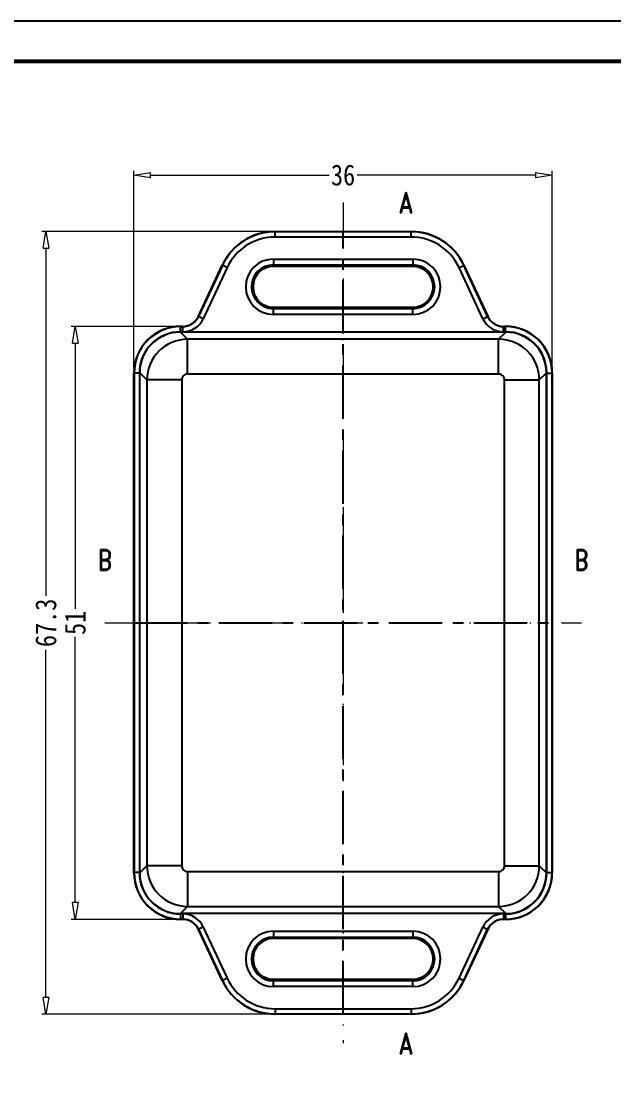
# Model space of a CAD drawing. Header units: millimetres. Extents: x -690 to 1788, y -2922 to -1928.
# Drawn here: x -647.3 to -596.3, y -2874.3 to -2782.8 of the extents above; entities that cross this region are included whole.
import ezdxf
from ezdxf.enums import TextEntityAlignment as Align

# ---------------------------------------------------------------- set-up
doc = ezdxf.new("R2010")
doc.units = ezdxf.units.MM
doc.linetypes.add('CENTER', pattern=[50.8, 31.75, -6.35, 6.35, -6.35])
doc.linetypes.add('DIVIDE', pattern=[31.75, 12.7, -6.35, 0, -6.35, 0, -6.35])
doc.layers.add('dim', color=3, linetype='Continuous', lineweight=9)
doc.layers.add('hatch', color=56, linetype='Continuous', lineweight=9)
doc.layers.add('from', color=7, linetype='Continuous')
doc.styles.add('FFS', font='', dxfattribs={"width": 0.85})
doc.styles.add('LongTou', font='romand.shx', dxfattribs={"width": 0.8, "bigfont": 'whgdtxt.shx'})
doc.styles.get('FFS').set_extended_font_data('FangSong_GB2312')
doc.dimstyles.new('YanXiu', dxfattribs={"dimtxt": 2.5, "dimasz": 2.2, "dimexe": 1, "dimexo": 0.6, "dimgap": 0.66, "dimtad": 0, "dimzin": 9, "dimdsep": 46, "dimtxsty": 'FFS', "dimblk": 'CLOSEDBLANK', "dimcen": 0, "dimclrd": 256, "dimclre": 131, "dimclrt": 42, "dimazin": 0, "dimtfac": 1, "dimtofl": 0, "dimtmove": 0, "dimatfit": 3, "dimldrblk": 'CLOSEDBLANK', "dimfxl": 1, "dimlwd": 5, "dimlwe": 5, "dimarcsym": 0})

# ---------------------------------------------------------------- blocks, each defined once
blk = doc.blocks.new('_ClosedBlank')
at = {"color": 0, "linetype": 'ByBlock', "lineweight": -2}
for p, q in [((-1, 0.167), (0, 0)), ((-1, 0.167), (-1, -0.167)), ((0, 0), (-1, -0.167))]:
    blk.add_line(p, q, dxfattribs=at)
blk = doc.blocks.new('*D23')
at = {"layer": 'Defpoints', "color": 0, "transparency": 16777216}
for p in [(-625.49, -2800.845, 0), (-645.194, -2868.145), (-625.49, -2868.145, 0)]:
    blk.add_point(p, dxfattribs=at)
at = {"layer": 'dim', "color": 131, "lineweight": 5, "transparency": 16777216}
for p, q in [((-625.85, -2800.845), (-645.554, -2800.845)), ((-625.85, -2868.145), (-645.554, -2868.145))]:
    blk.add_line(p, q, dxfattribs=at)
at = {"layer": 'dim', "lineweight": 5, "transparency": 16777216}
for p, q in [((-645.194, -2802.285), (-645.194, -2832.184)), ((-645.194, -2866.705), (-645.194, -2836.807))]:
    blk.add_line(p, q, dxfattribs=at)
at = {"layer": 'dim', "lineweight": 5, "transparency": 16777216, "xscale": 1.44, "yscale": 1.44, "zscale": 1.44}
for p, rotation in [((-645.194, -2800.845), 90), ((-645.194, -2868.145), 270)]:
    blk.add_blockref('_ClosedBlank', p, dxfattribs=dict(at, rotation=rotation))
at = {"layer": 'dim', "color": 42, "transparency": 16777216, "insert": (-645.194, -2834.495), "char_height": 1.8, "attachment_point": 5, "rotation": 90, "style": 'FFS'}
blk.add_mtext('67.3', dxfattribs=at)
blk = doc.blocks.new('*D24')
at = {"layer": 'Defpoints', "color": 0, "transparency": 16777216}
for p in [(-633.625, -2808.995, 0), (-642.674, -2859.995), (-633.625, -2859.995, 0)]:
    blk.add_point(p, dxfattribs=at)
at = {"layer": 'dim', "color": 131, "lineweight": 5, "transparency": 16777216}
for p, q in [((-633.985, -2808.995), (-643.034, -2808.995)), ((-633.985, -2859.995), (-643.034, -2859.995))]:
    blk.add_line(p, q, dxfattribs=at)
at = {"layer": 'dim', "lineweight": 5, "transparency": 16777216}
for p, q in [((-642.674, -2810.435), (-642.674, -2833.296)), ((-642.674, -2858.555), (-642.674, -2835.694))]:
    blk.add_line(p, q, dxfattribs=at)
at = {"layer": 'dim', "lineweight": 5, "transparency": 16777216, "xscale": 1.44, "yscale": 1.44, "zscale": 1.44}
for p, rotation in [((-642.674, -2808.995), 90), ((-642.674, -2859.995), 270)]:
    blk.add_blockref('_ClosedBlank', p, dxfattribs=dict(at, rotation=rotation))
at = {"layer": 'dim', "color": 42, "transparency": 16777216, "insert": (-642.674, -2834.495), "char_height": 1.8, "attachment_point": 5, "rotation": 90, "style": 'FFS'}
blk.add_mtext('51', dxfattribs=at)
blk = doc.blocks.new('*D31')
at = {"layer": 'Defpoints', "color": 0, "transparency": 16777216}
for p in [(-601.625, -2795.995), (-637.625, -2812.995, 0), (-601.625, -2812.995, 0)]:
    blk.add_point(p, dxfattribs=at)
at = {"layer": 'dim', "color": 131, "lineweight": 5, "transparency": 16777216}
for p, q in [((-637.625, -2812.635), (-637.625, -2795.635)), ((-601.625, -2812.635), (-601.625, -2795.635))]:
    blk.add_line(p, q, dxfattribs=at)
at = {"layer": 'dim', "lineweight": 5, "transparency": 16777216}
for p, q in [((-636.185, -2795.995), (-620.824, -2795.995)), ((-603.065, -2795.995), (-618.426, -2795.995))]:
    blk.add_line(p, q, dxfattribs=at)
at = {"layer": 'dim', "lineweight": 5, "transparency": 16777216, "xscale": 1.44, "yscale": 1.44, "zscale": 1.44, "rotation": 180}
blk.add_blockref('_ClosedBlank', (-637.625, -2795.995), dxfattribs=at)
at = {"layer": 'dim', "lineweight": 5, "transparency": 16777216, "xscale": 1.44, "yscale": 1.44, "zscale": 1.44}
blk.add_blockref('_ClosedBlank', (-601.625, -2795.995), dxfattribs=at)
at = {"layer": 'dim', "color": 42, "transparency": 16777216, "insert": (-619.625, -2795.995), "char_height": 1.8, "attachment_point": 5, "style": 'FFS'}
blk.add_mtext('36', dxfattribs=at)

msp = doc.modelspace()

# ---------------------------------------------------------------- linework, layer by layer
at = {"color": 7, "linetype": 'Continuous'}
for p, q in [((-625.49, -2800.845, 0), (-613.761, -2800.845, 0)), ((-625.49, -2800.845, 0), (-625.478, -2800.863, 0)), ((-625.479, -2801.313, 0), (-625.479, -2800.863, 0)), ((-613.772, -2800.863, 0), (-625.478, -2800.863, 0)), ((-613.772, -2800.863, 0), (-613.761, -2800.845, 0)), ((-613.772, -2801.313, 0), (-613.772, -2800.863, 0)), ((-613.772, -2801.313, 0), (-625.479, -2801.313, 0)), ((-632.072, -2808.129, 0), (-630.022, -2803.732, 0)), ((-630.01, -2803.75, 0), (-632.06, -2808.147, 0)), ((-630.022, -2803.732, 0), (-630.01, -2803.75, 0)), ((-629.602, -2803.94, 0), (-630.01, -2803.75, 0)), ((-625.625, -2803.213, 0), (-613.625, -2803.213, 0)), ((-625.625, -2803.213, 0), (-625.625, -2803.845, 0)), ((-625.625, -2803.713, 0), (-613.625, -2803.713, 0)), ((-613.625, -2803.845, 0), (-625.625, -2803.845, 0)), ((-613.625, -2803.213, 0), (-613.625, -2803.845, 0)), ((-609.648, -2803.94, 0), (-609.24, -2803.75, 0)), ((-609.24, -2803.75, 0), (-609.229, -2803.732, 0)), ((-607.19, -2808.147, 0), (-609.24, -2803.75, 0)), ((-609.229, -2803.732, 0), (-607.178, -2808.129, 0)), ((-629.602, -2803.94, 0), (-631.653, -2808.337, 0)), ((-607.598, -2808.337, 0), (-609.648, -2803.94, 0)), ((-625.625, -2807.345, 0), (-613.625, -2807.345, 0)), ((-625.625, -2807.977, 0), (-625.625, -2807.345, 0)), ((-613.625, -2807.478, 0), (-625.625, -2807.478, 0)), ((-613.625, -2807.977, 0), (-613.625, -2807.345, 0)), ((-632.06, -2808.147, 0), (-632.072, -2808.129, 0)), ((-631.653, -2808.337, 0), (-632.06, -2808.147, 0)), ((-613.625, -2807.977, 0), (-625.625, -2807.977, 0)), ((-607.598, -2808.337, 0), (-607.19, -2808.147, 0)), ((-607.19, -2808.147, 0), (-607.178, -2808.129, 0)), ((-633.625, -2808.995, 0), (-633.431, -2808.995, 0)), ((-633.607, -2809.013, 0), (-633.625, -2808.995, 0)), ((-633.42, -2809.013, 0), (-633.607, -2809.013, 0)), ((-633.607, -2809.463, 0), (-633.607, -2809.013, 0)), ((-633.42, -2809.013, 0), (-633.431, -2808.995, 0)), ((-633.42, -2809.463, 0), (-633.42, -2809.013, 0)), ((-605.83, -2809.013, 0), (-605.819, -2808.995, 0)), ((-605.643, -2809.013, 0), (-605.83, -2809.013, 0)), ((-605.83, -2809.463, 0), (-605.83, -2809.013, 0)), ((-605.819, -2808.995, 0), (-605.625, -2808.995, 0)), ((-605.625, -2808.995, 0), (-605.643, -2809.013, 0)), ((-605.643, -2809.463, 0), (-605.643, -2809.013, 0)), ((-605.622, -2809.495, 0), (-633.629, -2809.495, 0)), ((-633.011, -2810.112, 0), (-633.629, -2809.495, 0)), ((-633.42, -2809.463, 0), (-633.607, -2809.463, 0)), ((-633.012, -2813.109, 0), (-633.012, -2810.112, 0)), ((-606.239, -2810.112, 0), (-633.011, -2810.112, 0)), ((-606.239, -2810.112, 0), (-605.622, -2809.495, 0)), ((-606.239, -2813.109, 0), (-606.239, -2810.112, 0)), ((-605.643, -2809.463, 0), (-605.83, -2809.463, 0)), ((-637.625, -2855.995, 0), (-637.625, -2812.995, 0)), ((-637.607, -2813.013, 0), (-637.625, -2812.995, 0)), ((-637.157, -2813.013, 0), (-637.607, -2813.013, 0)), ((-637.607, -2813.013, 0), (-637.607, -2855.977, 0)), ((-637.157, -2813.013, 0), (-637.157, -2855.977, 0)), ((-637.125, -2855.998, 0), (-637.125, -2812.992, 0)), ((-636.508, -2813.609, 0), (-637.125, -2812.992, 0)), ((-602.742, -2813.609, 0), (-602.125, -2812.992, 0)), ((-602.125, -2855.998, 0), (-602.125, -2812.992, 0)), ((-602.093, -2813.013, 0), (-601.643, -2813.013, 0)), ((-602.093, -2855.977, 0), (-602.093, -2813.013, 0)), ((-601.625, -2812.995, 0), (-601.643, -2813.013, 0)), ((-601.643, -2855.977, 0), (-601.643, -2813.013, 0)), ((-601.625, -2812.995, 0), (-601.625, -2855.995, 0)), ((-633.511, -2813.609, 0), (-636.508, -2813.609, 0)), ((-636.508, -2813.609, 0), (-636.508, -2855.381, 0)), ((-633.511, -2813.609, 0), (-633.511, -2855.382, 0)), ((-606.239, -2813.109, 0), (-633.012, -2813.109, 0)), ((-605.739, -2813.609, 0), (-602.742, -2813.609, 0)), ((-605.739, -2855.382, 0), (-605.739, -2813.609, 0)), ((-602.742, -2855.381, 0), (-602.742, -2813.609, 0)), ((-637.625, -2855.995, 0), (-637.607, -2855.977, 0)), ((-637.157, -2855.977, 0), (-637.607, -2855.977, 0)), ((-636.508, -2855.381, 0), (-637.125, -2855.998, 0)), ((-633.511, -2855.382, 0), (-636.508, -2855.382, 0)), ((-633.012, -2855.881, 0), (-633.012, -2858.878, 0)), ((-633.012, -2855.881, 0), (-606.239, -2855.881, 0)), ((-606.239, -2855.881, 0), (-606.239, -2858.878, 0)), ((-605.739, -2855.382, 0), (-602.742, -2855.382, 0)), ((-602.742, -2855.381, 0), (-602.125, -2855.998, 0)), ((-602.093, -2855.977, 0), (-601.643, -2855.977, 0)), ((-601.643, -2855.977, 0), (-601.625, -2855.995, 0)), ((-633.011, -2858.878, 0), (-633.629, -2859.495, 0)), ((-605.622, -2859.495, 0), (-633.629, -2859.495, 0)), ((-633.607, -2859.527, 0), (-633.607, -2859.977, 0)), ((-633.607, -2859.527, 0), (-633.42, -2859.527, 0)), ((-633.42, -2859.527, 0), (-633.42, -2859.977, 0)), ((-633.011, -2858.878, 0), (-606.239, -2858.878, 0)), ((-606.239, -2858.878, 0), (-605.622, -2859.495, 0)), ((-605.83, -2859.527, 0), (-605.83, -2859.977, 0)), ((-605.83, -2859.527, 0), (-605.643, -2859.527, 0)), ((-605.643, -2859.527, 0), (-605.643, -2859.977, 0)), ((-633.625, -2859.995, 0), (-633.607, -2859.977, 0)), ((-633.431, -2859.995, 0), (-633.625, -2859.995, 0)), ((-633.607, -2859.977, 0), (-633.42, -2859.977, 0)), ((-633.42, -2859.977, 0), (-633.431, -2859.995, 0)), ((-605.83, -2859.977, 0), (-605.819, -2859.995, 0)), ((-605.83, -2859.977, 0), (-605.643, -2859.977, 0)), ((-605.625, -2859.995, 0), (-605.819, -2859.995, 0)), ((-605.643, -2859.977, 0), (-605.625, -2859.995, 0)), ((-632.06, -2860.843, 0), (-632.072, -2860.861, 0)), ((-630.021, -2865.258, 0), (-632.072, -2860.861, 0)), ((-631.653, -2860.653, 0), (-632.06, -2860.843, 0)), ((-632.06, -2860.843, 0), (-630.01, -2865.24, 0)), ((-631.653, -2860.653, 0), (-629.602, -2865.05, 0)), ((-625.625, -2861.013, 0), (-625.625, -2861.645, 0)), ((-625.625, -2861.013, 0), (-613.625, -2861.013, 0)), ((-625.625, -2861.513, 0), (-613.625, -2861.513, 0)), ((-613.625, -2861.013, 0), (-613.625, -2861.645, 0)), ((-609.648, -2865.05, 0), (-607.598, -2860.653, 0)), ((-609.24, -2865.24, 0), (-607.19, -2860.843, 0)), ((-607.178, -2860.861, 0), (-609.229, -2865.258, 0)), ((-607.598, -2860.653, 0), (-607.19, -2860.843, 0)), ((-607.19, -2860.843, 0), (-607.179, -2860.861, 0)), ((-613.625, -2861.645, 0), (-625.625, -2861.645, 0)), ((-629.602, -2865.05, 0), (-630.01, -2865.24, 0)), ((-625.625, -2865.777, 0), (-625.625, -2865.145, 0)), ((-625.625, -2865.145, 0), (-613.625, -2865.145, 0)), ((-613.625, -2865.777, 0), (-613.625, -2865.145, 0)), ((-609.648, -2865.05, 0), (-609.24, -2865.24, 0)), ((-630.01, -2865.24, 0), (-630.022, -2865.258, 0)), ((-613.625, -2865.278, 0), (-625.625, -2865.278, 0)), ((-613.625, -2865.777, 0), (-625.625, -2865.777, 0)), ((-609.229, -2865.258, 0), (-609.24, -2865.24, 0)), ((-625.479, -2867.677, 0), (-625.479, -2868.127, 0)), ((-625.479, -2867.677, 0), (-613.772, -2867.677, 0)), ((-613.772, -2867.677, 0), (-613.772, -2868.127, 0)), ((-625.478, -2868.127, 0), (-625.49, -2868.145, 0)), ((-613.76, -2868.145, 0), (-625.49, -2868.145, 0)), ((-625.478, -2868.127, 0), (-613.772, -2868.127, 0)), ((-613.761, -2868.145, 0), (-613.772, -2868.127, 0))]:
    msp.add_line(p, q, dxfattribs=at)
at = {"color": 1, "linetype": 'CENTER', "ltscale": 0.144}
for p, q in [((-619.625, -2868.145, 0), (-619.625, -2800.845, 0)), ((-637.625, -2834.495, 0), (-601.625, -2834.495, 0))]:
    msp.add_line(p, q, dxfattribs=at)
at = {"color": 7, "linetype": 'Continuous'}
for centre, radius, start, end in [((-625.49, -2805.845, 0), 5, 89.99669, 155.00364), ((-625.479, -2805.863, 0), 5, 89.99666, 155.00367), ((-613.772, -2805.863, 0), 5, 24.99633, 90.00335), ((-613.76, -2805.845, 0), 5, 24.99636, 90.00331), ((-625.479, -2805.863, 0), 4.55, 89.99975, 155.00025), ((-613.772, -2805.863, 0), 4.55, 24.99975, 90.00025), ((-625.625, -2805.595, 0), 2.382, 90, 270), ((-625.625, -2805.595, 0), 1.882, 90, 270), ((-625.625, -2805.595, 0), 1.75, 90, 270), ((-613.625, -2805.595, 0), 2.382, 270, 90), ((-613.625, -2805.595, 0), 1.882, 270, 90), ((-613.625, -2805.595, 0), 1.75, 270, 90), ((-633.431, -2807.495, 0), 1.5, 270.36601, 334.64207), ((-633.42, -2807.513, 0), 1.5, 269.99877, 335.00936), ((-633.42, -2807.513, 0), 1.95, 270.00089, 334.99899), ((-633.426, -2807.497, 0), 1.494, 334.63485, 334.99924), ((-605.83, -2807.513, 0), 1.95, 205.00089, 269.99899), ((-605.831, -2807.513, 0), 1.5, 204.99877, 270.00907), ((-605.826, -2807.499, 0), 1.492, 204.99905, 205.36868), ((-605.819, -2807.495, 0), 1.5, 205.36601, 269.64179), ((-633.625, -2812.995, 0), 4, 89.99987, 180.0041), ((-633.607, -2813.013, 0), 4, 89.99979, 180.00419), ((-633.431, -2807.503, 0), 1.492, 269.99914, 270.3686), ((-605.819, -2807.501, 0), 1.494, 269.63464, 269.99916), ((-605.643, -2813.013, 0), 4, 359.99581, 90.00021), ((-605.625, -2812.995, 0), 4, 359.9959, 90.00013), ((-633.608, -2813.013, 0), 3.55, 90.38646, 179.61351), ((-633.005, -2813.615, 0), 3.503, 90.10535, 179.89423), ((-633.607, -2813.002, 0), 3.539, 90.00853, 90.39718), ((-606.245, -2813.615, 0), 3.503, 0.10535, 89.89423), ((-605.643, -2813.002, 0), 3.539, 89.60282, 89.99147), ((-605.643, -2813.013, 0), 3.55, 0.38649, 89.61354), ((-633.618, -2813.013, 0), 3.539, 179.603, 179.99173), ((-605.632, -2813.013, 0), 3.539, 0.00827, 0.39701), ((-633.012, -2813.609, 0), 0.499, 89.97829, 180.02171), ((-606.239, -2813.609, 0), 0.499, 359.97829, 90.02171), ((-633.625, -2855.995, 0), 4, 179.9959, 270.00013), ((-633.607, -2855.977, 0), 4, 179.99581, 270.00021), ((-633.618, -2855.977, 0), 3.539, 180.00827, 180.39701), ((-633.608, -2855.977, 0), 3.55, 180.38649, 269.61354), ((-633.005, -2855.375, 0), 3.503, 180.10535, 269.89423), ((-633.012, -2855.382, 0), 0.499, 179.97829, 270.02171), ((-606.245, -2855.375, 0), 3.503, 270.10535, 359.89423), ((-606.239, -2855.382, 0), 0.499, 269.97829, 0.02171), ((-605.643, -2855.977, 0), 4, 269.99979, 0.00419), ((-605.625, -2855.995, 0), 4, 269.99987, 0.0041), ((-605.643, -2855.977, 0), 3.55, 270.38646, 359.61351), ((-605.632, -2855.977, 0), 3.539, 359.603, 359.99173), ((-633.607, -2855.988, 0), 3.539, 269.60282, 269.99147), ((-633.42, -2861.477, 0), 1.95, 25.00089, 89.99899), ((-605.83, -2861.477, 0), 1.95, 90.00089, 154.99899), ((-605.643, -2855.988, 0), 3.539, 270.00853, 270.39718), ((-633.431, -2861.49, 0), 1.494, 89.63464, 89.99916), ((-633.431, -2861.495, 0), 1.5, 25.36601, 89.64179), ((-633.42, -2861.477, 0), 1.5, 24.99877, 90.00907), ((-605.831, -2861.477, 0), 1.5, 89.99877, 155.00936), ((-605.819, -2861.495, 0), 1.5, 90.36601, 154.64207), ((-605.819, -2861.487, 0), 1.492, 89.99914, 90.3686), ((-633.424, -2861.492, 0), 1.492, 24.99905, 25.36868), ((-625.625, -2863.395, 0), 2.382, 90, 270), ((-625.625, -2863.395, 0), 1.882, 90, 270), ((-613.625, -2863.395, 0), 2.382, 270, 90), ((-613.625, -2863.395, 0), 1.882, 270, 90), ((-605.824, -2861.493, 0), 1.494, 154.63485, 154.99924), ((-625.625, -2863.395, 0), 1.75, 90, 270), ((-613.625, -2863.395, 0), 1.75, 270, 90), ((-625.479, -2863.127, 0), 4.55, 204.99975, 270.00025), ((-613.772, -2863.127, 0), 4.55, 269.99975, 335.00025), ((-625.49, -2863.145, 0), 5, 204.99636, 270.00331), ((-625.479, -2863.127, 0), 5, 204.99633, 270.00335), ((-613.772, -2863.127, 0), 5, 269.99666, 335.00367), ((-613.76, -2863.145, 0), 5, 269.99669, 335.00364)]:
    msp.add_arc(centre, radius, start, end, dxfattribs=at)
for centre, major_axis, start_param, end_param in [((-633.622, -2812.998, 0), (-2.48, 2.48), -0.784447, 0.784447), ((-605.629, -2812.998, 0), (2.48, 2.48), -0.784447, 0.784447), ((-633.622, -2855.992, 0), (2.48, 2.48), 2.357146, 3.926039), ((-605.629, -2855.992, 0), (-2.48, 2.48), -3.926039, -2.357146)]:
    msp.add_ellipse(centre, major_axis=major_axis, ratio=0.998099, start_param=start_param, end_param=end_param, dxfattribs=at)
at = {"layer": 'from', "elevation": 0}
msp.add_lwpolyline([(-690.438, -2921.716), (-490.477, -2921.716), (-490.477, -2782.761), (-690.438, -2782.761)], close=True, dxfattribs=at)
at = {"layer": 'from', "const_width": 0.345, "elevation": 0}
msp.add_lwpolyline([(-686.992, -2918.27), (-686.992, -2786.207), (-493.923, -2786.207), (-493.923, -2918.27), (-686.992, -2918.27)], dxfattribs=at)
at = {"layer": 'hatch', "color": 2, "linetype": 'DIVIDE', "ltscale": 0.2}
for p, q in [((-619.625, -2798.345, 0), (-619.625, -2870.645, 0)), ((-640.125, -2834.495, 0), (-599.125, -2834.495, 0))]:
    msp.add_line(p, q, dxfattribs=at)
at = {"layer": 'hatch', "color": 2, "elevation": 0}
for points in [[(-619.625, -2798.345, 0, 0, 0), (-617.825, -2798.345, 0.54, 0, 0), (-616.025, -2798.345, 0, 0, 0)], [(-640.125, -2834.495, 0, 0, 0), (-640.125, -2832.695, 0.54, 0, 0), (-640.125, -2830.895, 0, 0, 0)], [(-599.125, -2834.495, 0, 0, 0), (-599.125, -2832.695, 0.54, 0, 0), (-599.125, -2830.895, 0, 0, 0)], [(-619.625, -2870.645, 0, 0, 0), (-617.825, -2870.645, 0.54, 0, 0), (-616.025, -2870.645, 0, 0, 0)]]:
    msp.add_lwpolyline(points, format="xyseb", dxfattribs=at)

# ---------------------------------------------------------------- texts
at = {"layer": 'hatch', "color": 6, "style": 'LongTou', "width": 0.8}
for s, p in [('A', (-614.225, -2798.345, 0)), ('B', (-640.125, -2829.095, 0)), ('B', (-599.125, -2829.095, 0)), ('A', (-614.225, -2870.645, 0))]:
    msp.add_text(s, height=1.8, dxfattribs=at).set_placement(p, align=Align.MIDDLE)

# ---------------------------------------------------------------- dimensions: what is measured, and where the dimension line sits
at = {"layer": 'dim'}
dim = msp.add_linear_dim(base=(-601.625, -2795.995, 0), p1=(-637.625, -2812.995, 0), p2=(-601.625, -2812.995, 0), dimstyle='YanXiu', override={"dimtxt": 1.8, "dimasz": 1.44, "dimexe": 0.35982, "dimexo": 0.35982, "dimgap": 0.35982, "dimzin": 8}, dxfattribs=at)
dim.commit()
dim.dimension.update_dxf_attribs({"geometry": '*D31', "text_midpoint": (-619.625, -2795.995, 0)})
for base, p1, p2, picture, middle in [((-645.194, -2868.145, 0), (-625.49, -2800.845, 0), (-625.49, -2868.145, 0), '*D23', (-645.194, -2834.495, 0)), ((-642.674, -2859.995, 0), (-633.625, -2808.995, 0), (-633.625, -2859.995, 0), '*D24', (-642.674, -2834.495, 0))]:
    dim = msp.add_linear_dim(base=base, p1=p1, p2=p2, angle=90, dimstyle='YanXiu', override={"dimtxt": 1.8, "dimasz": 1.44, "dimexe": 0.35982, "dimexo": 0.35982, "dimgap": 0.35982, "dimzin": 8}, dxfattribs=at)
    dim.commit()
    dim.dimension.update_dxf_attribs({"geometry": picture, "text_midpoint": middle})

doc.saveas('drawing.dxf')
